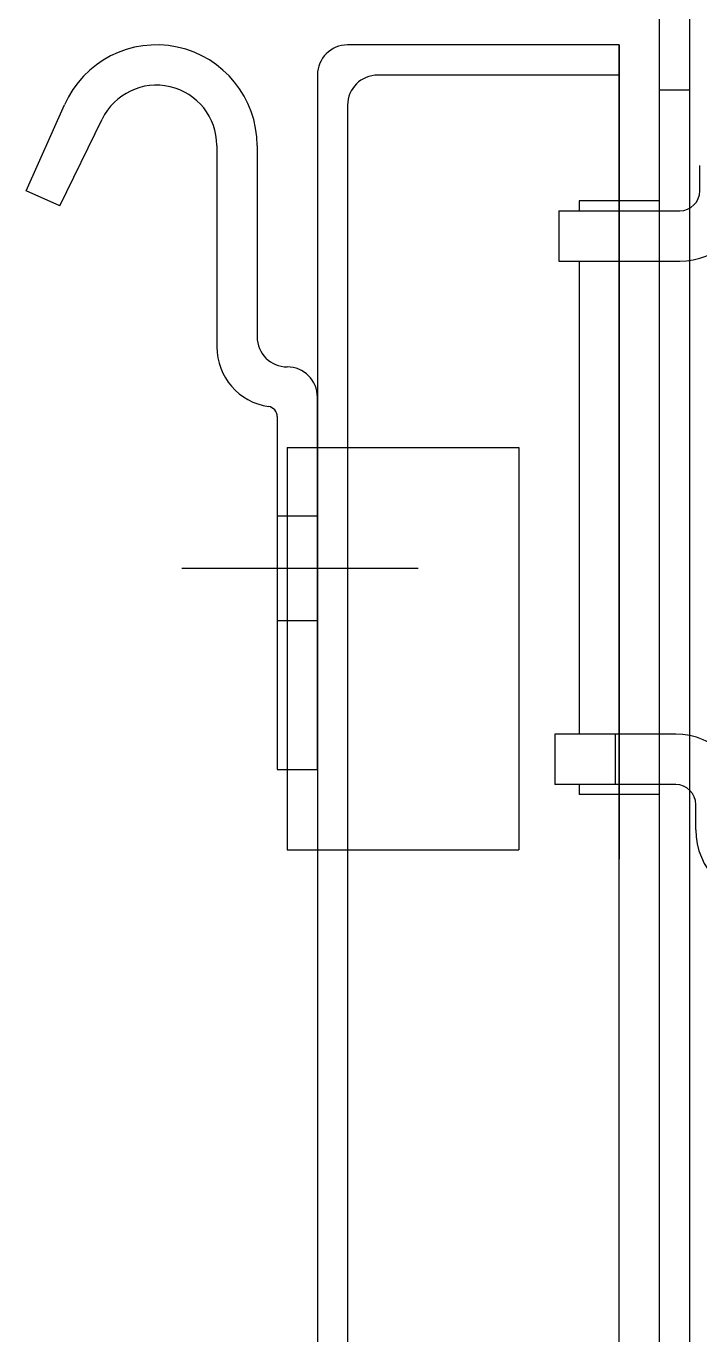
# Model space of a CAD drawing. Extents: x -3080 to 28500, y -1326 to 31609.
# Drawn here: x 15012.14 to 15015.49, y 26402.1 to 26408.6 of the extents above; entities that cross this region are included whole.
import ezdxf

# ---------------------------------------------------------------- set-up
doc = ezdxf.new("R2010")
doc.units = 0
doc.header["$LTSCALE"] = 100
doc.layers.add('0-xref', color=8, linetype='Continuous')
doc.layers.add('188K-SM-07-F10-MECH-CR PIPE-Y2257103$0$AP7P1-SM-08-FNN-120-A(4)-SMP$0$15P6-SM-08-FNN-320-A(10)-UIS-TCM$0$15P6-SM-08-FNN-00-(@10)170308-MIC$0$0-CDS', color=140, linetype='Continuous')

# ---------------------------------------------------------------- blocks, each defined once
blk = doc.blocks.new('188K-SM-07-F10-MECH-CR PIPE-Y2257103$0$CDS-CVD')
at = {"layer": '188K-SM-07-F10-MECH-CR PIPE-Y2257103$0$AP7P1-SM-08-FNN-120-A(4)-SMP$0$15P6-SM-08-FNN-320-A(10)-UIS-TCM$0$15P6-SM-08-FNN-00-(@10)170308-MIC$0$0-CDS', "ltscale": 0.1}
for p, q in [((15015.29, -72972.4769), (15015.29, -72925.4769)), ((15015.44, -72941.6358), (15015.44, -72925.4769)), ((15015.09, -72926.2522), (15013.74, -72926.2522)), ((15015.09, -72926.2522), (15015.09, -72930.298)), ((15015.09, -72972.7522), (15015.09, -72926.2522)), ((15013.59, -72926.4022), (15013.59, -72972.7522)), ((15015.09, -72926.4022), (15013.89, -72926.4022)), ((15015.44, -72926.4769), (15015.29, -72926.4769)), ((15012.1428, -72926.9781), (15012.3329, -72926.5495)), ((15013.74, -72926.5522), (15013.74, -72972.4522)), ((15012.31, -72927.0522), (15012.5203, -72926.6207)), ((15013.09, -72926.7522), (15013.09, -72927.7522)), ((15013.29, -72926.7522), (15013.29, -72927.7022)), ((15015.49, -72926.9769), (15015.49, -72926.8519)), ((15012.31, -72927.0522), (15012.1428, -72926.9781)), ((15014.79, -72927.0769), (15014.79, -72927.3269)), ((15014.79, -72927.0769), (15015.09, -72927.0769)), ((15014.89, -72927.0269), (15014.89, -72927.0769)), ((15015.0265, -72927.0269), (15014.89, -72927.0269)), ((15015.29, -72927.0269), (15015.0265, -72927.0269)), ((15015.09, -72927.0769), (15015.39, -72927.0769)), ((15015.09, -72927.0769), (15015.09, -72927.3269)), ((15015.29, -72927.0769), (15015.29, -72927.0269)), ((15014.79, -72927.3269), (15015.09, -72927.3269)), ((15014.89, -72927.3269), (15014.89, -72929.6769)), ((15015.09, -72927.3269), (15015.39, -72927.3269)), ((15015.29, -72929.6769), (15015.29, -72927.3269)), ((15013.59, -72929.8522), (15013.59, -72928.0022)), ((15013.39, -72928.0986), (15013.39, -72929.8522)), ((15013.44, -72928.2522), (15013.44, -72930.2522)), ((15013.44, -72928.2522), (15014.59, -72928.2522)), ((15013.74, -72928.2522), (15013.74, -72930.2522)), ((15014.59, -72928.2522), (15014.59, -72930.2522)), ((15013.39, -72928.5922), (15013.59, -72928.5922)), ((15012.9163, -72928.8522), (15014.0912, -72928.8522)), ((15013.39, -72929.1122), (15013.59, -72929.1122)), ((15015.07, -72929.6769), (15014.77, -72929.6769)), ((15014.77, -72929.6769), (15014.77, -72929.9269)), ((15015.07, -72929.6769), (15015.07, -72929.9269)), ((15015.37, -72929.6769), (15015.07, -72929.6769)), ((15013.39, -72929.8522), (15013.59, -72929.8522)), ((15015.07, -72929.9269), (15014.77, -72929.9269)), ((15014.89, -72929.9269), (15014.89, -72929.9769)), ((15015.37, -72929.9269), (15015.07, -72929.9269)), ((15015.29, -72929.9769), (15015.29, -72929.9269)), ((15015.0265, -72929.9769), (15014.89, -72929.9769)), ((15015.29, -72929.9769), (15015.0265, -72929.9769)), ((15015.47, -72930.1519), (15015.47, -72930.0269)), ((15013.44, -72930.2522), (15014.59, -72930.2522))]:
    blk.add_line(p, q, dxfattribs=at)
for centre, radius, start, end in [((15012.79, -72926.7522), 0.5, 0, 156.08435), ((15013.74, -72926.4022), 0.15, 90, 180), ((15013.89, -72926.5522), 0.15, 90, 180), ((15012.79, -72926.7522), 0.3, 0, 154.01077), ((15015.39, -72926.9769), 0.1, 270, 0), ((15015.39, -72926.9769), 0.35, 270, 355.90396), ((15013.44, -72927.7022), 0.15, 180, 270), ((15013.39, -72927.7522), 0.3, 180, 261.78679), ((15013.44, -72928.0022), 0.15, 0, 90), ((15013.34, -72928.0986), 0.05, 0, 81.78679), ((15015.37, -72930.0269), 0.35, 0, 90), ((15015.37, -72930.0269), 0.1, 0, 90), ((15015.82, -72930.1519), 0.35, 180, 270)]:
    blk.add_arc(centre, radius, start, end, dxfattribs=at)
blk = doc.blocks.new('188K-SM-07-F10-MECH-CR PIPE-Y2257103')
blk.add_blockref('188K-SM-07-F10-MECH-CR PIPE-Y2257103$0$CDS-CVD', (0, 99334.7631))

msp = doc.modelspace()

# ---------------------------------------------------------------- block references
at = {"layer": '0-xref'}
msp.add_blockref('188K-SM-07-F10-MECH-CR PIPE-Y2257103', (0, 0), dxfattribs=at)

doc.saveas('drawing.dxf')
